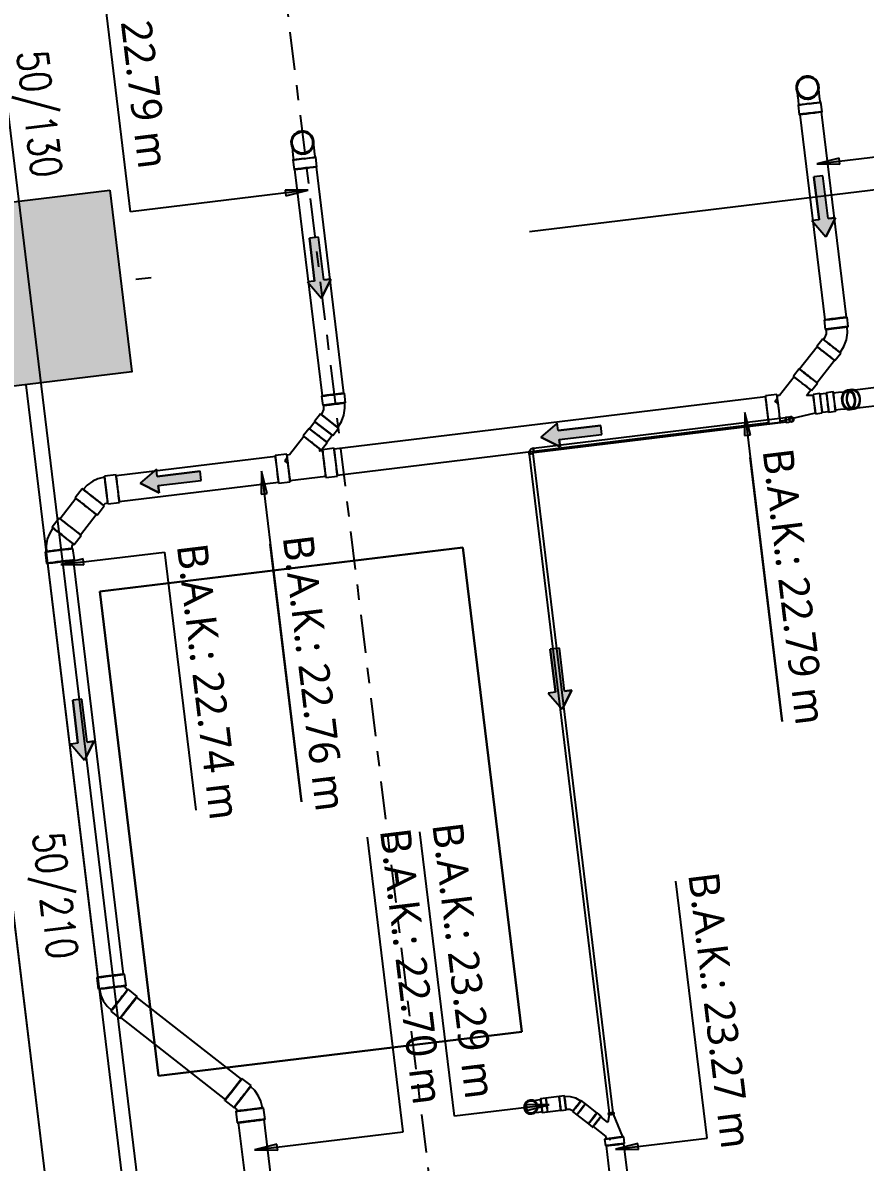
# Model space of a CAD drawing. Header units: millimetres. Extents: x 400382 to 401500, y 4543975 to 4544133.
# Drawn here: x 400460.25 to 400465.77, y 4544084.33 to 4544091.8 of the extents above; entities that cross this region are included whole.
import ezdxf
from ezdxf.enums import TextEntityAlignment as Align

# ---------------------------------------------------------------- set-up
doc = ezdxf.new("R2010")
doc.units = ezdxf.units.MM
doc.linetypes.add('AKS', pattern=[3, 2.5, -0.25, 0, -0.25])
doc.linetypes.add('CENTER', pattern=[2, 1.25, -0.25, 0.25, -0.25])
for name, color, linetype in [('aks prota', 2, 'AKS'), ('kiriş boyutu prota', 6, 'Continuous'), ('kiriş prota', 6, 'Continuous'), ('kolon prota', 1, 'Continuous'), ('kolon tarama prota', 252, 'Continuous'), ('merdiven prota', 2, 'Continuous'), ('skesit prota', 7, 'Continuous'), ('TARAMA', 8, 'Continuous')]:
    doc.layers.add(name, color=color, linetype=linetype)
doc.styles.add('Segoe UI Light_1', font='', dxfattribs={"height": 200})
doc.styles.add('TKIRIS', font='romanstw.shx')
doc.styles.get('Segoe UI Light_1').set_extended_font_data('Segoe UI Light')

# ---------------------------------------------------------------- blocks, each defined once
blk = doc.blocks.new('Flow Direction - Flow Direction _25mm_-1035271-_17_70 m  ARA KAT')
at = {"layer": 'TARAMA'}
blk.add_hatch(color=256, dxfattribs=at).paths.add_polyline_path([(0, 0), (-117, -78), (-117, -30), (-400, -30), (-400, 30), (-117, 30), (-117, 78)], flags=0)
for p, q in [((0, 0), (-117, 78)), ((-117, 78), (-117, 30)), ((-117, 78), (0, 0)), ((-117, 30), (-117, 78)), ((-117, 30), (-400, 30)), ((-400, 30), (-400, -30)), ((-117, 30), (-400, 30)), ((-400, 30), (-400, -30)), ((-117, -78), (0, 0)), ((-117, -78), (0, 0)), ((-400, -30), (-117, -30)), ((-117, -30), (-400, -30)), ((-117, -30), (-117, -78)), ((-117, -30), (-117, -78))]:
    blk.add_line(p, q, dxfattribs=at)
blk = doc.blocks.new('17.60 mekanik')
at = {"layer": 'kolon tarama prota'}
for points in [[(136107.68, 66001.89), (136118.09, 66012.87), (136114.9, 66015.19)], [(136194.83, 65856.26), (136205.81, 65845.85), (136208.13, 65849.04)], [(135893.18, 65745.89), (135882.77, 65734.92), (135885.96, 65732.6)], [(136007.18, 65597.99), (136018.16, 65587.57), (136020.48, 65590.77)], [(136490.83, 65465.3), (136501.25, 65476.27), (136498.05, 65478.59)], [(135962.46, 65459.92), (135972.88, 65470.9), (135969.68, 65473.22)], [(136439.9, 65453.27), (136429.48, 65442.29), (136432.68, 65439.97)], [(136330.01, 65291.65), (136340.42, 65302.62), (136337.23, 65304.94)]]:
    blk.add_hatch(color=256, dxfattribs=at).paths.add_polyline_path(points, flags=0)
for p, q in [((136107.68, 66001.89), (136150.33, 66060.6)), ((136069.87, 66038.46), (136069.87, 66038.46)), ((136084.97, 66027.72), (136079.92, 66031.39)), ((136063.93, 66024.58), (136063.93, 66024.58)), ((136194.56, 65947.67), (136084.77, 66027.44)), ((136071.04, 66019.18), (136076.1, 66015.51)), ((136076.31, 66015.79), (136186.09, 65936.02)), ((136114.9, 66015.19), (136107.68, 66001.89)), ((136118.09, 66012.87), (136114.9, 66015.19)), ((136107.68, 66001.89), (136118.09, 66012.87)), ((136199.82, 65944.28), (136194.76, 65947.96)), ((136185.89, 65935.74), (136190.94, 65932.07)), ((136245.63, 65936.22), (136232.24, 65917.78)), ((136194.32, 65926.57), (136195.29, 65920.39)), ((136210.2, 65922.75), (136209.23, 65928.93)), ((136241.78, 65910.85), (136255.18, 65929.29)), ((136195.64, 65920.45), (136198.56, 65901.99)), ((136212.78, 65904.25), (136209.86, 65922.7)), ((136231.85, 65918.06), (136230.02, 65915.55)), ((136240.34, 65908.05), (136242.17, 65910.57)), ((136214.11, 65898.13), (136213.13, 65904.3)), ((136222.24, 65904.03), (136219.7, 65900.53)), ((136224.47, 65907.9), (136221.86, 65904.31)), ((136198.22, 65901.94), (136199.19, 65895.77)), ((136199.78, 65895.86), (136202.22, 65880.45)), ((136214.23, 65893.54), (136213.52, 65898.04)), ((136217.24, 65896.83), (136214.23, 65893.55)), ((136219.32, 65900.81), (136216.7, 65897.21)), ((136229.25, 65893.59), (136231.79, 65897.09)), ((136232.17, 65896.81), (136234.79, 65900.41)), ((136214.8, 65869.43), (136226.49, 65890.11)), ((136227.02, 65889.72), (136229.63, 65893.31)), ((136202.22, 65880.45), (136201.18, 65879.32)), ((136196.64, 65873.2), (136029.13, 65642.66)), ((136215.73, 65873.48), (136117.78, 65738.67)), ((136200.58, 65879.75), (136196.1, 65873.59)), ((136202.56, 65878.32), (136202.95, 65875.81)), ((136205.43, 65876.17), (136205.5, 65876.25)), ((136216.56, 65875.13), (136215.49, 65873.65)), ((136218.12, 65871.74), (136219.19, 65873.22)), ((136119.94, 65737.1), (136217.88, 65871.91)), ((136210.92, 65862.83), (136215.4, 65868.99)), ((136042.89, 65632.66), (136210.39, 65863.21)), ((136194.83, 65856.26), (136205.81, 65845.85)), ((136208.13, 65849.04), (136194.83, 65856.26)), ((136194.83, 65856.26), (136359.98, 65736.28)), ((136205.81, 65845.85), (136208.13, 65849.04)), ((136359.98, 65736.28), (136218.93, 65838.75)), ((135824.21, 65650.96), (135658.28, 65771.51)), ((135885.76, 65760.62), (135880.7, 65764.29)), ((136006.62, 65672.37), (135885.55, 65760.34)), ((135893.18, 65745.89), (135824.21, 65650.96)), ((135871.83, 65752.08), (135876.88, 65748.4)), ((135877.09, 65748.69), (135998.16, 65660.72)), ((135893.18, 65745.89), (135882.77, 65734.92)), ((135885.96, 65732.6), (135893.18, 65745.89)), ((135882.77, 65734.92), (135885.96, 65732.6)), ((136118.49, 65734.17), (136470.73, 65478.25)), ((136120.02, 65736.72), (136120.09, 65736.99)), ((136120.17, 65736.48), (136120.02, 65736.72)), ((136472.3, 65480.41), (136120.06, 65736.32)), ((136011.89, 65668.98), (136006.83, 65672.65)), ((136133.74, 65660.74), (135992.68, 65466.57)), ((135992.68, 65466.57), (136133.74, 65660.74)), ((135997.96, 65660.44), (136003.01, 65656.77)), ((136392.63, 65472.65), (136133.74, 65660.74)), ((136133.74, 65660.74), (136392.63, 65472.65)), ((136133.74, 65660.74), (136133.74, 65660.74)), ((136005.99, 65651.9), (136006.97, 65645.73)), ((136020.91, 65654.26), (136006, 65651.9)), ((136006, 65651.9), (136020.91, 65654.26)), ((136020.32, 65654.17), (136006.58, 65651.99)), ((136006.58, 65651.99), (136020.32, 65654.17)), ((136021.88, 65648.09), (136020.91, 65654.26)), ((136021.88, 65648.09), (136006.97, 65645.73)), ((136006.97, 65645.73), (136021.88, 65648.09)), ((136014.43, 65646.91), (136007.32, 65645.78)), ((136007.32, 65645.78), (136014.43, 65646.91)), ((136007.32, 65645.78), (136008.23, 65640.02)), ((136015.34, 65641.15), (136008.23, 65640.02)), ((136008.23, 65640.02), (136015.34, 65641.15)), ((136021.54, 65648.03), (136014.43, 65646.91)), ((136014.43, 65646.91), (136021.54, 65648.03)), ((136022.45, 65642.28), (136015.34, 65641.15)), ((136015.34, 65641.15), (136022.45, 65642.28)), ((136022.45, 65642.28), (136021.54, 65648.03)), ((136023.77, 65636.16), (136022.8, 65642.33)), ((136028.6, 65643.04), (136024.12, 65636.88)), ((136007.88, 65639.97), (136008.86, 65633.8)), ((136009.45, 65633.89), (136011.85, 65618.72)), ((136023.41, 65634.64), (136023.19, 65636.07)), ((136024.72, 65636.44), (136023.41, 65634.64)), ((136024.47, 65607.46), (136038.34, 65626.55)), ((136038.94, 65626.11), (136043.42, 65632.28)), ((136011.85, 65618.72), (136010.85, 65617.35)), ((136006.3, 65611.24), (135944.48, 65526.14)), ((136010.25, 65617.79), (136005.77, 65611.62)), ((136012.23, 65616.35), (136012.62, 65613.84)), ((136015.12, 65614.18), (136015.15, 65614.3)), ((136526.35, 65514.18), (136389.15, 65613.85)), ((136020.59, 65600.86), (136025.07, 65607.02)), ((135958.23, 65516.15), (136020.06, 65601.24)), ((136007.18, 65597.99), (136018.16, 65587.57)), ((136020.48, 65590.77), (136007.18, 65597.99)), ((136007.18, 65597.99), (136183.81, 65469.66)), ((136018.16, 65587.57), (136020.48, 65590.77)), ((136183.81, 65469.66), (136046.1, 65569.71)), ((135943.95, 65526.53), (135939.47, 65520.36)), ((135954.28, 65509.6), (135958.76, 65515.76)), ((135962.46, 65459.92), (136002.64, 65515.23)), ((136002.64, 65515.23), (136140.6, 65415)), ((136490.83, 65465.3), (136526.35, 65514.18)), ((135952.93, 65506.88), (135952.99, 65508.53)), ((135952.99, 65508.53), (135953.68, 65510.04)), ((135954.85, 65499.47), (135953.66, 65507)), ((136403.08, 65402.59), (136251.1, 65513.01)), ((135935.57, 65504.13), (135936.77, 65496.61)), ((135956.85, 65482.67), (135954.2, 65499.37)), ((135937.41, 65496.71), (135940.06, 65480.01)), ((136387.72, 65371.08), (136230.33, 65485.43)), ((135939.41, 65479.91), (135940.6, 65472.38)), ((135958.69, 65475.24), (135957.5, 65482.77)), ((136470.41, 65477.81), (136471.22, 65477.22)), ((136471.44, 65477.53), (136474.62, 65473.58)), ((136473.43, 65480.26), (136472.62, 65480.85)), ((136488.22, 65474.26), (136473.2, 65479.95)), ((136498.05, 65478.59), (136490.83, 65465.3)), ((136501.25, 65476.27), (136498.05, 65478.59)), ((135958.53, 65473.58), (135957.96, 65475.13)), ((135959.65, 65472.36), (135958.53, 65473.58)), ((135966.25, 65468.49), (135960.09, 65472.96)), ((135969.68, 65473.22), (135962.46, 65459.92)), ((135962.46, 65459.92), (135972.88, 65470.9)), ((135972.88, 65470.9), (135969.68, 65473.22)), ((136251.56, 65278.48), (136392.63, 65472.65)), ((136392.63, 65472.65), (136251.56, 65278.48)), ((136392.63, 65472.65), (136392.63, 65472.65)), ((136455.65, 65471.07), (136452.2, 65470.52)), ((136465.17, 65472.5), (136455.67, 65470.99)), ((136468.61, 65473.12), (136465.16, 65472.57)), ((136474.62, 65473.59), (136468.69, 65472.65)), ((136492.2, 65472.18), (136488.6, 65474.8)), ((136490.83, 65465.3), (136501.25, 65476.27)), ((136525.11, 65447.69), (136491.92, 65471.8)), ((136187.18, 65307.16), (135965.87, 65467.95)), ((135992.68, 65466.57), (136251.56, 65278.48)), ((136251.56, 65278.48), (135992.68, 65466.57)), ((135992.68, 65466.57), (135992.68, 65466.57)), ((136442.42, 65464.53), (136440.36, 65461.7)), ((136453.63, 65461.48), (136457.09, 65462.02)), ((136457.07, 65462.1), (136466.58, 65463.61)), ((136466.59, 65463.53), (136470.05, 65464.08)), ((136469.97, 65464.55), (136480.52, 65466.23)), ((136480.52, 65466.23), (136481.5, 65465.01)), ((136481.11, 65464.48), (136484.7, 65461.87)), ((136482.62, 65466.56), (136483.89, 65466.76)), ((136483.72, 65468.02), (136483.66, 65468.04)), ((136484.98, 65462.25), (136518.17, 65438.14)), ((135949.32, 65458.15), (135955.49, 65453.67)), ((136435.23, 65454.63), (136433.17, 65451.8)), ((136440.43, 65461.65), (136435.29, 65454.59)), ((136442.57, 65449.3), (136447.71, 65456.36)), ((136447.77, 65456.32), (136449.83, 65459.15)), ((135955.87, 65454.2), (136177.19, 65293.41)), ((136439.9, 65453.27), (136403.08, 65402.59)), ((136439.9, 65453.27), (136429.48, 65442.29)), ((136432.07, 65447.99), (136432.07, 65447.99)), ((136432.68, 65439.97), (136439.9, 65453.27)), ((136440.58, 65446.42), (136442.64, 65449.25)), ((136429.48, 65442.29), (136432.68, 65439.97)), ((136433.48, 65438.94), (136433.48, 65438.94)), ((136330.01, 65291.65), (136387.72, 65371.08)), ((136290.16, 65316.79), (136203.96, 65303.13)), ((136297.58, 65318.63), (136290.06, 65317.43)), ((136319.98, 65310.25), (136313.81, 65314.73)), ((136193.73, 65303.21), (136187.56, 65307.69)), ((136526.83, 65159.15), (136319.59, 65309.72)), ((136337.23, 65304.94), (136330.01, 65291.65)), ((136340.42, 65302.62), (136337.23, 65304.94)), ((136194.77, 65301.93), (136193.29, 65302.61)), ((136196.44, 65301.86), (136194.77, 65301.93)), ((136203.85, 65303.78), (136196.33, 65302.59)), ((136206.62, 65286.34), (136292.82, 65300)), ((136292.92, 65299.35), (136300.45, 65300.54)), ((136300.33, 65301.27), (136302.01, 65301.2)), ((136302.01, 65301.2), (136303.48, 65300.52)), ((136303.05, 65299.92), (136309.21, 65295.44)), ((136330.01, 65291.65), (136340.42, 65302.62)), ((136176.8, 65292.88), (136182.96, 65288.4)), ((136309.6, 65295.97), (136516.84, 65145.4)), ((136199.19, 65284.5), (136206.72, 65285.7)), ((136251.56, 65278.48), (136251.56, 65278.48))]:
    blk.add_line(p, q, dxfattribs=at)
at = {"layer": 'kolon tarama prota', "flags": 128}
for points in [[(136061.27, 66035.61), (136063.13, 66037.37), (136065.5, 66038.34), (136068.06, 66038.38), (136070.46, 66037.5), (136070.99, 66037.15)], [(136070.99, 66037.15), (136071.37, 66036.87), (136072.48, 66036.06), (136074.23, 66034.79), (136076.45, 66033.18), (136078.96, 66031.36), (136079.57, 66030.91)], [(136070.99, 66037.15), (136072.75, 66035.29), (136073.71, 66032.92), (136073.76, 66030.36), (136072.87, 66027.96), (136072.53, 66027.43)], [(136062.81, 66025.89), (136061.05, 66027.75), (136060.08, 66030.12), (136060.04, 66032.68), (136060.92, 66035.09), (136061.27, 66035.61)], [(136072.53, 66027.43), (136070.67, 66025.68), (136068.3, 66024.71), (136065.74, 66024.66), (136063.34, 66025.55), (136062.81, 66025.89)], [(136071.39, 66019.66), (136068.85, 66021.51), (136066.54, 66023.18), (136064.66, 66024.55), (136063.39, 66025.47), (136062.83, 66025.88), (136062.81, 66025.89)], [(136208.64, 65928.83), (136207.45, 65933.35), (136205.36, 65937.52), (136202.48, 65941.19), (136199.47, 65943.8)], [(136191.29, 65932.55), (136193.34, 65930.47), (136194.63, 65927.85), (136194.9, 65926.66)], [(136225, 65907.51), (136227.08, 65910.37), (136229, 65913.01), (136230.56, 65915.16)], [(136239.8, 65908.44), (136238.15, 65906.17), (136236.22, 65903.5), (136234.25, 65900.8)], [(136216.56, 65875.13), (136217.24, 65876.06), (136217.55, 65876.49), (136217.55, 65876.5)], [(136217.91, 65874.22), (136217.27, 65875.25), (136217.52, 65876.44), (136217.55, 65876.5)], [(136217.55, 65876.5), (136218.58, 65877.14), (136219.77, 65876.89), (136219.83, 65876.86)], [(136220.19, 65874.58), (136219.16, 65873.94), (136217.97, 65874.19), (136217.91, 65874.22)], [(136220.19, 65874.58), (136219.92, 65874.22), (136219.26, 65873.31), (136219.19, 65873.22)], [(136219.83, 65876.86), (136220.47, 65875.83), (136220.22, 65874.64), (136220.19, 65874.58)], [(135863.59, 65758.79), (135861.83, 65760.65), (135860.87, 65763.02), (135860.82, 65765.58), (135861.7, 65767.98), (135862.05, 65768.51)], [(135862.05, 65768.51), (135863.91, 65770.27), (135866.28, 65771.24), (135868.84, 65771.28), (135871.24, 65770.4), (135871.77, 65770.05)], [(135871.77, 65770.05), (135872.15, 65769.77), (135873.26, 65768.96), (135875.01, 65767.69), (135877.24, 65766.08), (135879.74, 65764.25), (135880.35, 65763.81)], [(135871.77, 65770.05), (135873.53, 65768.19), (135874.49, 65765.82), (135874.54, 65763.26), (135873.65, 65760.86), (135873.31, 65760.33)], [(135873.31, 65760.33), (135871.45, 65758.57), (135869.08, 65757.61), (135866.52, 65757.56), (135864.12, 65758.45), (135863.59, 65758.79)], [(135872.18, 65752.56), (135869.63, 65754.4), (135867.32, 65756.08), (135865.45, 65757.45), (135864.17, 65758.37), (135863.61, 65758.78), (135863.59, 65758.79)], [(136117.63, 65738.78), (136116.99, 65737.12), (136117.02, 65736.24)], [(136117.02, 65736.24), (136117.75, 65734.61), (136118.38, 65734.01)], [(136020.32, 65654.17), (136019.14, 65658.58), (136017.08, 65662.65), (136014.21, 65666.21), (136011.54, 65668.5)], [(136003.36, 65657.25), (136005.28, 65655.27), (136006.42, 65652.76), (136006.58, 65651.99)], [(135940.07, 65519.93), (135937.84, 65516.05), (135936.63, 65512.46)], [(135936.63, 65512.46), (135936.05, 65508.03), (135936.31, 65504.25)], [(135941.34, 65472.5), (135942.5, 65468.18), (135944.18, 65464.79)], [(136452.27, 65470.05), (136448.72, 65469), (136445.54, 65467.09), (136442.95, 65464.44), (136442.81, 65464.25)], [(135944.18, 65464.79), (135946.91, 65461.24), (135949.76, 65458.75)], [(136449.44, 65459.43), (136451.22, 65461.09), (136453.5, 65461.95), (136453.55, 65461.95)], [(136429.46, 65445.87), (136429.74, 65446.25), (136430.53, 65447.34), (136431.73, 65449), (136433.18, 65451), (136433.56, 65451.52)], [(136429.46, 65445.87), (136430.95, 65447.13), (136432.86, 65447.56), (136434.75, 65447.05), (136435.18, 65446.78)], [(136435.18, 65446.78), (136436.44, 65445.28), (136436.87, 65443.37), (136436.36, 65441.48), (136436.09, 65441.05)], [(136430.37, 65440.15), (136429.1, 65441.64), (136428.68, 65443.55), (136429.19, 65445.44), (136429.46, 65445.87)], [(136436.09, 65441.05), (136434.59, 65439.79), (136432.68, 65439.37), (136430.79, 65439.88), (136430.37, 65440.15)], [(136440.19, 65446.7), (136438.71, 65444.66), (136437.42, 65442.9), (136436.52, 65441.65), (136436.11, 65441.08), (136436.09, 65441.05)], [(136306.03, 65317.54), (136301.6, 65318.14), (136297.7, 65317.89)], [(136313.38, 65314.13), (136309.5, 65316.36), (136306.03, 65317.54)], [(136183.4, 65289), (136187.28, 65286.77), (136190.77, 65285.58)], [(136190.77, 65285.58), (136195.2, 65284.98), (136199.08, 65285.24)]]:
    blk.add_lwpolyline(points, dxfattribs=at)
at = {"layer": 'kolon tarama prota'}
for centre, radius, start, end in [((136066.9, 66031.52), 7.2, 324, 144), ((136066.9, 66031.52), 7.2, 144, 324), ((136218.87, 65875.54), 1.63, 54, 234), ((136218.87, 65875.54), 1.33, 144, 324), ((136218.87, 65875.54), 1.33, 324, 144), ((136218.87, 65875.54), 1.63, 234, 54), ((135867.68, 65764.42), 7.55, 144, 324), ((135867.68, 65764.42), 7.55, 144, 324), ((135867.68, 65764.42), 7.2, 144, 324), ((135867.68, 65764.42), 6.96, 144, 324), ((135867.68, 65764.42), 7.55, 324, 144), ((135867.68, 65764.42), 7.55, 324, 144), ((135867.68, 65764.42), 7.2, 324, 144), ((135867.68, 65764.42), 6.96, 324, 144), ((136432.77, 65443.46), 4.58, 53.99999, 233.99999), ((136432.77, 65443.46), 4.58, 53.99999, 233.99999), ((136432.77, 65443.46), 4.1, 53.99999, 233.99999), ((136432.77, 65443.46), 4.5, 324, 144), ((136432.77, 65443.46), 4.58, 233.99999, 53.99999), ((136432.77, 65443.46), 4.58, 233.99999, 53.99999), ((136432.77, 65443.46), 4.1, 233.99999, 53.99999), ((136432.77, 65443.46), 4.5, 144, 324)]:
    blk.add_arc(centre, radius, start, end, dxfattribs=at)
for centre, major_axis, ratio, start_param, end_param in [((136066.9, 66031.52), (2.97, 6.94), 1, 4.48863, 7.630223), ((136066.9, 66031.52), (2.97, 6.94), 1, 4.488612, 7.630205), ((136066.9, 66031.52), (2.74, 6.39), 1, 4.488604, 7.630196), ((136066.9, 66031.52), (2.97, 6.94), 1, 1.347016, 4.488609), ((136066.9, 66031.52), (2.97, 6.94), 1, 1.346968, 4.488561), ((136066.9, 66031.52), (2.74, 6.39), 1, 1.347001, 4.488593), ((136075.48, 66025.29), (4.44, 6.11), 0.01, 4.712405, 7.853997), ((136075.48, 66025.29), (4.09, 5.63), 0.01, 4.712405, 7.853997), ((136075.48, 66025.29), (4.44, 6.11), 0.01, 1.570812, 4.712405), ((136075.48, 66025.29), (4.09, 5.63), 0.01, 1.570812, 4.712405), ((136080.54, 66021.61), (4.44, 6.11), 0.01, 4.712405, 7.853997), ((136080.54, 66021.61), (4.23, 5.82), 0.009916, 0, 1.570796), ((136080.54, 66021.61), (4.23, 5.82), 0.009916, 4.712389, 6.283185), ((136080.54, 66021.61), (4.44, 6.11), 0.01, 1.570812, 4.712405), ((136080.54, 66021.61), (4.23, 5.82), 0.009916, 1.570796, 3.141593), ((136080.54, 66021.61), (4.23, 5.82), 0.009916, 3.141593, 4.712389), ((136190.32, 65941.85), (4.44, 6.11), 0.01, 0.000001, 3.141594), ((136190.32, 65941.85), (4.44, 6.11), 0.01, 3.141594, 6.283187), ((136190.32, 65941.85), (4.23, 5.82), 0.009916, 0, 1.570796), ((136190.32, 65941.85), (4.23, 5.82), 0.009916, 4.712389, 6.283185), ((136190.32, 65941.85), (4.23, 5.82), 0.009916, 1.570796, 3.141593), ((136190.32, 65941.85), (4.23, 5.82), 0.009916, 3.141593, 4.712389), ((136195.38, 65938.17), (4.44, 6.11), 0.01, 0.000001, 3.141594), ((136195.38, 65938.17), (4.44, 6.11), 0.01, 3.141594, 6.283187), ((136195.38, 65938.17), (4.09, 5.63), 0.01, 0.000001, 3.141594), ((136195.38, 65938.17), (4.09, 5.63), 0.01, 3.141594, 6.283187), ((136201.77, 65927.75), (7.46, 1.18), 0.00707, 0.007072, 3.148664), ((136201.77, 65927.75), (7.46, 1.18), 0.00707, 3.148664, 6.290257), ((136201.77, 65927.75), (6.87, 1.09), 0.00707, 0.007072, 3.148664), ((136201.77, 65927.75), (6.87, 1.09), 0.00707, 3.148664, 6.290257), ((136202.75, 65921.57), (7.46, 1.18), 0.00707, 0.007072, 3.148664), ((136202.75, 65921.57), (7.46, 1.18), 0.00707, 3.148664, 6.290257), ((136202.75, 65921.57), (7.11, 1.13), 0.00707, 1.570796, 3.141593), ((136202.75, 65921.57), (7.11, 1.13), 0.00707, 3.141593, 4.712389), ((136202.75, 65921.57), (7.11, 1.13), 0.00707, 0, 1.570796), ((136202.75, 65921.57), (7.11, 1.13), 0.00707, 4.712389, 6.283185), ((136235.18, 65911.8), (5.16, -3.75), 0.714141, 1.570796, 4.712389), ((136237.01, 65914.32), (4.77, -3.47), 0.714141, 3.141593, 4.712389), ((136237.01, 65914.32), (-5.16, 3.75), 0.714141, 4.712389, 7.853982), ((136237.01, 65914.32), (4.77, -3.47), 0.714141, 1.570796, 3.141593), ((136237.01, 65914.32), (5.16, -3.75), 0.714141, 4.712389, 7.853982), ((136237.01, 65914.32), (4.77, -3.47), 0.714141, 0, 1.570796), ((136235.18, 65911.8), (4.62, -3.36), 0.714141, 1.570796, 4.712389), ((136235.18, 65911.8), (-5.16, 3.75), 0.714141, 1.570796, 4.712389), ((136235.18, 65911.8), (-4.62, 3.36), 0.714141, 1.570796, 4.712389), ((136237.01, 65914.32), (4.77, -3.47), 0.714141, 4.712389, 6.283185), ((136205.67, 65903.12), (7.46, 1.18), 0.00707, 3.134522, 6.276115), ((136205.67, 65903.12), (7.46, 1.18), 0.00707, 6.276115, 9.417708), ((136205.67, 65903.12), (7.11, 1.13), 0.00707, 1.570796, 3.141593), ((136205.67, 65903.12), (7.11, 1.13), 0.00707, 3.141593, 4.712389), ((136205.67, 65903.12), (7.11, 1.13), 0.00707, 0, 1.570796), ((136205.67, 65903.12), (7.11, 1.13), 0.00707, 4.712389, 6.283185), ((136227.02, 65900.56), (5.16, -3.75), 0.009999, 1.570796, 4.712389), ((136227.02, 65900.56), (-4.77, 3.47), 0.009999, 0, 1.570796), ((136227.02, 65900.56), (4.77, -3.47), 0.009999, 1.570796, 3.141593), ((136229.63, 65904.16), (-5.16, 3.75), 0.009999, 4.712389, 7.853982), ((136229.63, 65904.16), (-4.62, 3.36), 0.009999, 4.712389, 7.853982), ((136229.63, 65904.16), (-5.16, 3.75), 0.009999, 1.570796, 4.712389), ((136229.63, 65904.16), (-4.62, 3.36), 0.009999, 1.570796, 4.712389), ((136206.65, 65896.95), (7.46, 1.18), 0.00707, 3.134522, 6.276115), ((136206.65, 65896.95), (7.46, 1.18), 0.00707, 6.276115, 9.417708), ((136206.65, 65896.95), (6.87, 1.09), 0.00707, 3.134522, 6.276115), ((136206.65, 65896.95), (6.87, 1.09), 0.00707, 6.276115, 9.417708), ((136221.86, 65893.47), (5.16, -3.75), 0.009999, 3.141593, 6.283185), ((136221.86, 65893.47), (-5.16, 3.75), 0.009999, 3.141593, 6.283185), ((136224.47, 65897.06), (5.16, -3.75), 0.009999, 3.141593, 6.283185), ((136224.47, 65897.06), (5.16, -3.75), 0.009999, 0, 3.141593), ((136224.47, 65897.06), (-4.77, 3.47), 0.009999, 0, 1.570796), ((136224.47, 65897.06), (4.77, -3.47), 0.009999, 1.570796, 3.141593), ((136224.47, 65897.06), (4.77, -3.47), 0.009999, 4.712389, 6.283185), ((136224.47, 65897.06), (4.77, -3.47), 0.009999, 0, 1.570796), ((136227.02, 65900.56), (-5.16, 3.75), 0.009999, 1.570796, 4.712389), ((136227.02, 65900.56), (-4.77, 3.47), 0.009999, 1.570796, 3.141593), ((136227.02, 65900.56), (4.77, -3.47), 0.009999, 0, 1.570796), ((136203.51, 65868.21), (-7.41, 5.38), 0.009999, 0, 3.141593), ((136203.51, 65868.21), (7.41, -5.38), 0.009999, 0, 3.141593), ((136203.51, 65868.21), (6.88, -5), 0.009999, 3.141593, 4.712389), ((136203.51, 65868.21), (-6.88, 5), 0.009999, 4.712389, 6.283185), ((136207.99, 65874.37), (-7.41, 5.38), 0.009999, 0, 3.141593), ((136207.99, 65874.37), (-7.41, 5.38), 0.009999, 3.141593, 6.283185), ((136209.83, 65876.9), (6.87, 1.09), 0.00707, 3.134522, 4.017598), ((136209.83, 65876.9), (6.87, 1.09), 0.00707, 2.251447, 3.134522), ((136216.8, 65872.7), (1.32, -0.96), 0.01, 1.570796, 4.712389), ((136216.8, 65872.7), (1.08, -0.78), 0.01, 3.141593, 4.712389), ((136216.8, 65872.7), (1.08, -0.78), 0.01, 1.570796, 3.141593), ((136216.8, 65872.7), (1.32, -0.96), 0.01, 4.712389, 7.853982), ((136216.8, 65872.7), (1.08, -0.78), 0.01, 4.712389, 6.283185), ((136216.8, 65872.7), (1.08, -0.78), 0.01, 0, 1.570796), ((136203.51, 65868.21), (6.88, -5), 0.009999, 4.712389, 6.283185), ((136203.51, 65868.21), (6.88, -5), 0.009999, 0, 1.570796), ((135876.26, 65758.18), (4.44, 6.11), 0.010012, 4.712389, 7.853982), ((135876.26, 65758.18), (4.09, 5.63), 0.010012, 4.712389, 7.853982), ((135881.32, 65754.51), (4.44, 6.11), 0.010012, 4.712389, 7.853982), ((135876.26, 65758.18), (4.44, 6.11), 0.010012, 1.570796, 4.712389), ((135876.26, 65758.18), (4.09, 5.63), 0.010012, 1.570796, 4.712389), ((135881.32, 65754.51), (4.44, 6.11), 0.010012, 1.570796, 4.712389), ((135881.32, 65754.51), (4.23, 5.82), 0.011055, 1.570796, 3.141593), ((135881.32, 65754.51), (4.23, 5.82), 0.011055, 3.141593, 4.712389), ((135881.32, 65754.51), (4.23, 5.82), 0.011055, 0, 1.570796), ((135881.32, 65754.51), (4.23, 5.82), 0.011055, 4.712389, 6.283185), ((136118.86, 65737.89), (1.23, -0.89), 0.01, 0.010007, 3.1516), ((136118.86, 65737.89), (1.23, -0.89), 0.01, 3.1516, 6.293193), ((136118.86, 65737.89), (1.08, -0.78), 0.01, 3.141593, 4.712389), ((136118.86, 65737.89), (1.08, -0.78), 0.01, 1.570796, 3.141593), ((136119.28, 65735.25), (0.89, 1.23), 0.010008, 6.273186, 9.414779), ((136119.28, 65735.25), (0.89, 1.23), 0.010008, 3.131594, 6.273186), ((136119.28, 65735.25), (0.78, 1.08), 0.009999, 1.570796, 3.141593), ((136119.28, 65735.25), (0.78, 1.08), 0.009999, 3.141593, 4.712389), ((136118.86, 65737.89), (1.08, -0.78), 0.01, 4.712389, 6.283185), ((136118.86, 65737.89), (1.08, -0.78), 0.01, 0, 1.570796), ((136119.28, 65735.25), (0.78, 1.08), 0.009999, 0, 1.570796), ((136119.28, 65735.25), (0.78, 1.08), 0.009999, 4.712389, 6.283185), ((136002.39, 65666.55), (4.44, 6.11), 0.010883, 0.010883, 3.152476), ((136002.39, 65666.55), (4.44, 6.11), 0.010883, 3.152476, 6.294068), ((136002.39, 65666.55), (4.23, 5.82), 0.011055, 0, 1.570796), ((136002.39, 65666.55), (4.23, 5.82), 0.011055, 4.712389, 6.283185), ((136002.39, 65666.55), (4.23, 5.82), 0.011055, 1.570796, 3.141593), ((136002.39, 65666.55), (4.23, 5.82), 0.011055, 3.141593, 4.712389), ((136007.45, 65662.87), (4.44, 6.11), 0.010883, 0.010883, 3.152476), ((136007.45, 65662.87), (4.44, 6.11), 0.010883, 3.152476, 6.294068), ((136007.45, 65662.87), (4.09, 5.63), 0.010883, 0.010883, 3.152476), ((136007.45, 65662.87), (4.09, 5.63), 0.010883, 3.152476, 6.294068), ((136015.34, 65641.15), (7.46, 1.18), 0.009999, 3.137452, 6.279044), ((136015.34, 65641.15), (7.46, 1.18), 0.009999, 6.279044, 9.420637), ((136036.01, 65637.66), (-7.41, 5.38), 0.009999, 0.004143, 3.145736), ((136036.01, 65637.66), (7.41, -5.38), 0.009999, 0.004143, 3.145736), ((136036.01, 65637.66), (6.88, -5), 0.009999, 3.141593, 4.712389), ((136036.01, 65637.66), (6.88, -5), 0.009999, 1.570796, 3.141593), ((136016.32, 65634.98), (7.46, 1.18), 0.009999, 3.137452, 6.279044), ((136016.32, 65634.98), (7.46, 1.18), 0.009999, 6.279044, 9.420637), ((136016.32, 65634.98), (6.87, 1.09), 0.009999, 3.137452, 6.279044), ((136016.32, 65634.98), (6.87, 1.09), 0.009999, 6.279044, 9.420637), ((136031.53, 65631.5), (-7.41, 5.38), 0.009999, 0.004143, 3.145736), ((136031.53, 65631.5), (7.41, -5.38), 0.009999, 0.004143, 3.145736), ((136031.53, 65631.5), (6.81, -4.95), 0.009999, 3.145736, 6.287328), ((136031.53, 65631.5), (-6.81, 4.95), 0.009999, 3.145736, 6.287328), ((136036.01, 65637.66), (6.88, -5), 0.009999, 4.712389, 6.283185), ((136036.01, 65637.66), (6.88, -5), 0.009999, 0, 1.570796), ((136013.18, 65606.24), (7.41, -5.38), 0.009999, 3.145736, 6.287328), ((136013.18, 65606.24), (-7.41, 5.38), 0.009999, 3.145736, 6.287328), ((136013.18, 65606.24), (6.88, -5), 0.009999, 3.141593, 4.712389), ((136013.18, 65606.24), (6.88, -5), 0.009999, 1.570796, 3.141593), ((136017.66, 65612.4), (-7.41, 5.38), 0.009999, 0.004143, 3.145736), ((136017.66, 65612.4), (7.41, -5.38), 0.009999, 0.004143, 3.145736), ((136017.66, 65612.4), (-6.81, 4.95), 0.009999, 0.004143, 3.145736), ((136017.66, 65612.4), (-6.81, 4.95), 0.009999, 3.145736, 6.287328), ((136019.49, 65614.93), (6.87, 1.09), 0.009999, 2.254376, 3.137452), ((136019.49, 65614.93), (6.87, 1.09), 0.009999, 3.137452, 4.020527), ((136013.18, 65606.24), (6.88, -5), 0.009999, 4.712389, 6.283185), ((136013.18, 65606.24), (6.88, -5), 0.009999, 0, 1.570796), ((135951.36, 65521.15), (-7.41, 5.38), 0.009999, 0.004143, 3.145736), ((135951.36, 65521.15), (7.41, -5.38), 0.009999, 0.004143, 3.145736), ((135951.36, 65521.15), (6.88, -5), 0.009999, 3.141593, 4.712389), ((135951.36, 65521.15), (6.88, -5), 0.009999, 1.570796, 3.141593), ((135946.88, 65514.98), (7.41, -5.38), 0.009999, 3.145736, 6.287328), ((135946.88, 65514.98), (-7.41, 5.38), 0.009999, 3.145736, 6.287328), ((135946.88, 65514.98), (-6.81, 4.95), 0.009999, 0.004143, 3.145736), ((135946.88, 65514.98), (6.81, -4.95), 0.009999, 0.004143, 3.145736), ((135951.36, 65521.15), (6.88, -5), 0.009999, 4.712389, 6.283185), ((135951.36, 65521.15), (6.88, -5), 0.009999, 0, 1.570796), ((135944.62, 65505.57), (9.04, 1.43), 0.01, 6.279045, 9.420637), ((135944.62, 65505.57), (9.04, 1.43), 0.01, 3.137452, 6.279045), ((135944.62, 65505.57), (8.31, 1.32), 0.01, 3.137452, 6.279045), ((135944.62, 65505.57), (8.31, 1.32), 0.01, 6.279045, 9.420637), ((135945.81, 65498.04), (9.04, 1.43), 0.01, 3.137452, 6.279045), ((135945.81, 65498.04), (9.04, 1.43), 0.01, 6.279045, 9.420637), ((135945.81, 65498.04), (8.4, 1.33), 0.01, 0, 1.570796), ((135945.81, 65498.04), (8.4, 1.33), 0.01, 4.712389, 6.283185), ((135945.81, 65498.04), (8.4, 1.33), 0.01, 1.570796, 3.141593), ((135945.81, 65498.04), (8.4, 1.33), 0.01, 3.141593, 4.712389), ((135948.45, 65481.34), (9.04, 1.43), 0.01, 0.004142, 3.145735), ((135948.45, 65481.34), (9.04, 1.43), 0.01, 3.145735, 6.287327), ((135948.45, 65481.34), (8.4, 1.33), 0.01, 1.570796, 3.141593), ((135948.45, 65481.34), (8.4, 1.33), 0.01, 3.141593, 4.712389), ((135948.45, 65481.34), (8.4, 1.33), 0.01, 0, 1.570796), ((135948.45, 65481.34), (8.4, 1.33), 0.01, 4.712389, 6.283185), ((136471.52, 65479.33), (1.1, 1.52), 0.01, 0.004142, 3.145735), ((136471.52, 65479.33), (1.1, 1.52), 0.01, 3.145735, 6.287327), ((136471.52, 65479.33), (0.78, 1.08), 0.009999, 1.570796, 3.141593), ((136471.52, 65479.33), (0.78, 1.08), 0.009999, 3.141593, 4.712389), ((136472.32, 65478.74), (1.1, 1.52), 0.01, 0.004142, 3.145735), ((136472.32, 65478.74), (1.1, 1.52), 0.01, 3.145735, 6.287327), ((136471.52, 65479.33), (0.78, 1.08), 0.009999, 0, 1.570796), ((136471.52, 65479.33), (0.78, 1.08), 0.009999, 4.712389, 6.283185), ((135949.65, 65473.81), (9.04, 1.43), 0.01, 0.004142, 3.145735), ((135949.65, 65473.81), (9.04, 1.43), 0.01, 3.145735, 6.287327), ((135949.65, 65473.81), (8.31, 1.32), 0.01, 0.004142, 3.145735), ((135949.65, 65473.81), (8.31, 1.32), 0.01, 3.145735, 6.287327), ((135954.7, 65465.56), (5.38, 7.41), 0.01, 6.279043, 9.420636), ((135954.7, 65465.56), (5.38, 7.41), 0.01, 3.137451, 6.279043), ((135954.7, 65465.56), (4.95, 6.81), 0.01, 6.279043, 9.420636), ((135954.7, 65465.56), (4.95, 6.81), 0.01, 3.137451, 6.279043), ((136452.91, 65466), (-0.72, 4.52), 0.009999, 6.280869, 9.422462), ((136452.91, 65466), (-0.72, 4.52), 0.009999, 3.139277, 6.280869), ((136452.91, 65466), (-0.64, 4.05), 0.009999, 6.280869, 9.422462), ((136452.91, 65466), (-0.64, 4.05), 0.009999, 3.139277, 6.280869), ((136456.37, 65466.55), (-0.72, 4.52), 0.009999, 6.280869, 9.422462), ((136456.37, 65466.55), (-0.7, 4.44), 0.009999, 0, 1.570796), ((136456.37, 65466.55), (-0.72, 4.52), 0.009999, 3.139277, 6.280869), ((136456.37, 65466.55), (-0.7, 4.44), 0.009999, 4.712389, 6.283185), ((136465.87, 65468.05), (-0.72, 4.52), 0.009999, 6.279043, 9.420636), ((136465.87, 65468.05), (-0.7, 4.44), 0.009999, 0, 1.570796), ((136465.87, 65468.05), (-0.72, 4.52), 0.009999, 3.13745, 6.279043), ((136465.87, 65468.05), (-0.7, 4.44), 0.009999, 4.712389, 6.283185), ((136469.33, 65468.6), (-0.72, 4.52), 0.009999, 6.279043, 9.420636), ((136469.33, 65468.6), (-0.72, 4.52), 0.009999, 3.13745, 6.279043), ((136469.33, 65468.6), (-0.64, 4.05), 0.009999, 6.279043, 9.420636), ((136469.33, 65468.6), (-0.64, 4.05), 0.009999, 3.13745, 6.279043), ((136484.86, 65469.64), (3.75, 5.16), 0.01, 0.004142, 3.145735), ((136484.86, 65469.64), (3.75, 5.16), 0.01, 3.145735, 6.287327), ((136488.45, 65467.02), (3.75, 5.16), 0.01, 0.004142, 3.145735), ((136488.45, 65467.02), (3.75, 5.16), 0.01, 3.145735, 6.287327), ((136488.45, 65467.02), (3.47, 4.77), 0.01, 0, 1.570796), ((136488.45, 65467.02), (3.47, 4.77), 0.01, 4.712389, 6.283185), ((135960.87, 65461.08), (5.38, 7.41), 0.01, 6.279043, 9.420636), ((135960.87, 65461.08), (5.38, 7.41), 0.01, 3.137451, 6.279043), ((135960.87, 65461.08), (5, 6.88), 0.009991, 0, 1.570796), ((135960.87, 65461.08), (5, 6.88), 0.009991, 4.712389, 6.283185), ((136446.12, 65461.84), (3.7, -2.69), 0.005433, 3.132885, 6.274477), ((136446.12, 65461.84), (-3.7, 2.69), 0.005433, 3.132885, 6.274477), ((136446.12, 65461.84), (-3.31, 2.41), 0.005433, 6.274477, 9.41607), ((136446.12, 65461.84), (3.31, -2.41), 0.005433, 6.274477, 9.41607), ((136456.37, 65466.55), (-0.7, 4.44), 0.009999, 1.570796, 3.141593), ((136456.37, 65466.55), (-0.7, 4.44), 0.009999, 3.141593, 4.712389), ((136465.87, 65468.05), (-0.7, 4.44), 0.009999, 1.570796, 3.141593), ((136465.87, 65468.05), (-0.7, 4.44), 0.009999, 3.141593, 4.712389), ((136483.25, 65470.81), (-0.64, 4.05), 0.009999, 2.3228, 3.13745), ((136483.25, 65470.81), (-0.64, 4.05), 0.009999, 3.13745, 3.9521), ((136488.45, 65467.02), (3.47, 4.77), 0.01, 1.570796, 3.141593), ((136488.45, 65467.02), (3.47, 4.77), 0.01, 3.141593, 4.712389), ((135960.87, 65461.08), (5, 6.88), 0.009991, 1.570796, 3.141593), ((135960.87, 65461.08), (5, 6.88), 0.009991, 3.141593, 4.712389), ((136438.93, 65451.94), (3.7, -2.69), 0.005433, 1.570769, 4.712361), ((136438.93, 65451.94), (-3.64, 2.65), 0.005433, 0, 1.570796), ((136438.93, 65451.94), (-3.64, 2.65), 0.005433, 4.712389, 6.283185), ((136444.07, 65459.01), (-3.7, 2.69), 0.005433, 6.274477, 9.41607), ((136444.07, 65459.01), (3.7, -2.69), 0.005433, 6.274477, 9.41607), ((136444.07, 65459.01), (3.64, -2.65), 0.005433, 3.141593, 4.712389), ((136444.07, 65459.01), (-3.64, 2.65), 0.005433, 4.712389, 6.283185), ((136444.07, 65459.01), (3.64, -2.65), 0.005433, 4.712389, 6.283185), ((136444.07, 65459.01), (3.64, -2.65), 0.005433, 0, 1.570796), ((136436.88, 65449.11), (-3.7, 2.69), 0.005433, 4.712361, 7.853954), ((136436.88, 65449.11), (3.31, -2.41), 0.005433, 1.570769, 4.712361), ((136436.88, 65449.11), (3.31, -2.41), 0.005433, 4.712361, 7.853954), ((136436.88, 65449.11), (-3.7, 2.69), 0.005433, 1.570769, 4.712361), ((136438.93, 65451.94), (3.7, -2.69), 0.005433, 4.712361, 7.853954), ((136438.93, 65451.94), (3.64, -2.65), 0.005433, 4.712389, 6.283185), ((136438.93, 65451.94), (-3.64, 2.65), 0.005433, 3.141593, 4.712389), ((136291.49, 65308.39), (-1.43, 9.04), 0.009953, 6.278997, 9.42059), ((136291.49, 65308.39), (-1.43, 9.04), 0.009953, 3.137405, 6.278997), ((136291.49, 65308.39), (-1.33, 8.4), 0.009953, 0, 1.570796), ((136291.49, 65308.39), (-1.33, 8.4), 0.009953, 4.712389, 6.283185), ((136299.02, 65309.58), (-1.43, 9.04), 0.009953, 6.278997, 9.42059), ((136299.02, 65309.58), (-1.43, 9.04), 0.009953, 3.137405, 6.278997), ((136299.02, 65309.58), (-1.32, 8.31), 0.009953, 6.278997, 9.42059), ((136299.02, 65309.58), (-1.32, 8.31), 0.009953, 3.137405, 6.278997), ((136308.43, 65307.32), (5.38, 7.41), 0.01, 0.004077, 3.145669), ((136308.43, 65307.32), (5.38, 7.41), 0.01, 3.145669, 6.287262), ((136308.43, 65307.32), (4.95, 6.81), 0.01, 0.004077, 3.145669), ((136308.43, 65307.32), (4.95, 6.81), 0.01, 3.145669, 6.287262), ((136182.18, 65300.29), (5.38, 7.41), 0.009991, 0.004085, 3.145678), ((136182.18, 65300.29), (5.38, 7.41), 0.009991, 3.145678, 6.28727), ((136182.18, 65300.29), (5, 6.88), 0.009991, 0, 1.570796), ((136182.18, 65300.29), (5, 6.88), 0.009991, 4.712389, 6.283185), ((136291.49, 65308.39), (-1.33, 8.4), 0.009953, 1.570796, 3.141593), ((136291.49, 65308.39), (-1.33, 8.4), 0.009953, 3.141593, 4.712389), ((136314.59, 65302.84), (5.38, 7.41), 0.01, 0.004077, 3.145669), ((136314.59, 65302.84), (5.38, 7.41), 0.01, 3.145669, 6.287262), ((136314.59, 65302.84), (5, 6.88), 0.01, 0, 1.570796), ((136314.59, 65302.84), (5, 6.88), 0.01, 4.712389, 6.283185), ((136182.18, 65300.29), (5, 6.88), 0.009991, 1.570796, 3.141593), ((136182.18, 65300.29), (5, 6.88), 0.009991, 3.141593, 4.712389), ((136188.35, 65295.81), (5.38, 7.41), 0.009991, 0.004085, 3.145678), ((136188.35, 65295.81), (5.38, 7.41), 0.009991, 3.145678, 6.28727), ((136188.35, 65295.81), (4.95, 6.81), 0.009991, 0.004085, 3.145678), ((136188.35, 65295.81), (4.95, 6.81), 0.009991, 3.145678, 6.28727), ((136197.76, 65293.55), (-1.43, 9.04), 0.009953, 6.279009, 9.420602), ((136197.76, 65293.55), (-1.43, 9.04), 0.009953, 3.137417, 6.279009), ((136197.76, 65293.55), (-1.32, 8.31), 0.009953, 6.279009, 9.420602), ((136197.76, 65293.55), (-1.32, 8.31), 0.009953, 3.137417, 6.279009), ((136205.29, 65294.74), (-1.43, 9.04), 0.009953, 6.279009, 9.420602), ((136205.29, 65294.74), (-1.43, 9.04), 0.009953, 3.137417, 6.279009), ((136205.29, 65294.74), (-1.33, 8.4), 0.009953, 0, 1.570796), ((136205.29, 65294.74), (-1.33, 8.4), 0.009953, 4.712389, 6.283185), ((136314.59, 65302.84), (5, 6.88), 0.01, 1.570796, 3.141593), ((136314.59, 65302.84), (5, 6.88), 0.01, 3.141593, 4.712389), ((136205.29, 65294.74), (-1.33, 8.4), 0.009953, 1.570796, 3.141593), ((136205.29, 65294.74), (-1.33, 8.4), 0.009953, 3.141593, 4.712389)]:
    blk.add_ellipse(centre, major_axis=major_axis, ratio=ratio, start_param=start_param, end_param=end_param, dxfattribs=at)
for p, xscale, yscale, zscale, rotation in [((136146.7, 65973.57), 0.1, 0.1, 0.1, 323.999999999999), ((136115.68, 65747.32), 0.09999999999999999, 0.09999999999999999, 0.09999999999999999, 234), ((135950.85, 65704), 0.1, 0.1, 0.1, 323.999999999999), ((136255.81, 65636.05), 0.1, 0.1, 0.1, 323.999999999999), ((135958.71, 65534.34), 0.1, 0.1, 0.1, 233.9999999999994), ((136067.02, 65383.96), 0.1, 0.1, 0.1, 323.999999999999)]:
    blk.add_blockref('Flow Direction - Flow Direction _25mm_-1035271-_17_70 m  ARA KAT', p, dxfattribs=dict(at, xscale=xscale, yscale=yscale, zscale=zscale, rotation=rotation))
at = {"layer": 'kolon tarama prota', "char_height": 20, "attachment_point": 1, "rotation": 324, "line_spacing_factor": 1.142579, "style": 'Segoe UI Light_1'}
for s, insert, width in [('B.A.K.: 22.79 m', (136232.82, 65864.01), 212.6541), ('B.A.K.: 22.79 m', (135672.17, 65796.77), 212.6541), ('B.A.K.: 23.27 m', (136403.04, 65639.11), 212.6541), ('B.A.K.: 22.76 m', (136059.99, 65594.97), 212.6541), ('B.A.K.: 22.74 m', (136016.79, 65540.29), 213.1568), ('B.A.K.: 23.29 m', (136264.82, 65538.39), 213.1568), ('B.A.K.: 22.70 m', (136244.22, 65510.69), 212.6541)]:
    blk.add_mtext(s, dxfattribs=dict(at, insert=insert, width=width))

msp = doc.modelspace()

# ---------------------------------------------------------------- hatches: boundary and pattern name
at = {"layer": 'kolon tarama prota'}
h = msp.add_hatch(color=256, dxfattribs=at)
h.dxf.hatch_style = 1
h.paths.add_polyline_path([(400460.8197, 4544090.7069), (400460.9643, 4544089.5156), (400459.7731, 4544089.3709), (400459.6284, 4544090.5622)])

# ---------------------------------------------------------------- linework, layer by layer
at = {"layer": 'aks prota', "ltscale": 10}
for p, q in [((400470.2036, 4544008.4567), (400458.9527, 4544101.1038)), ((400433.6918, 4544086.8081), (400480.0513, 4544092.4379)), ((400433.6918, 4544086.8081), (400480.0513, 4544092.4379))]:
    msp.add_line(p, q, dxfattribs=at)
at = {"layer": 'kiriş prota'}
msp.add_lwpolyline([(400459.5536, 4544091.1786), (400457.7142, 4544090.9552), (400457.7819, 4544090.3973), (400455.7965, 4544090.1562), (400455.7288, 4544090.7141), (400453.8952, 4544090.4915), (400454.9466, 4544081.8341), (400460.6049, 4544082.5213)], close=True, dxfattribs=at)
for points in [[(400460.2694, 4544089.4312), (400460.9084, 4544084.1699)], [(400459.7731, 4544089.3709), (400460.412, 4544084.1096)]]:
    msp.add_lwpolyline(points, dxfattribs=at)
at = {"layer": 'kolon prota', "color": 1}
msp.add_lwpolyline([(400460.8197, 4544090.7069), (400460.9643, 4544089.5156), (400459.7731, 4544089.3709), (400459.6284, 4544090.5622)], close=True, dxfattribs=at)
at = {"layer": 'skesit prota', "linetype": 'CENTER', "ltscale": 0.2}
msp.add_lwpolyline([(400460.6091, 4544103.2099), (400466.0874, 4544058.0981)], dxfattribs=at)

# ---------------------------------------------------------------- block references
at = {"layer": 'merdiven prota', "xscale": 0.01, "yscale": 0.01, "zscale": 0.01, "rotation": 312.9239939574316}
msp.add_blockref('17.60 mekanik', (399055.2216, 4544638.0473), dxfattribs=at)

# ---------------------------------------------------------------- texts
at = {"layer": 'kiriş boyutu prota', "ltscale": 0.05, "style": 'TKIRIS', "width": 0.8}
for s, p in [('50/130', (400460.4093, 4544090.7921)), ('50/210', (400460.5137, 4544085.6672))]:
    msp.add_text(s, height=0.2, rotation=276.92399, dxfattribs=at).set_placement(p, align=Align.MIDDLE_RIGHT)

doc.saveas('drawing.dxf')
